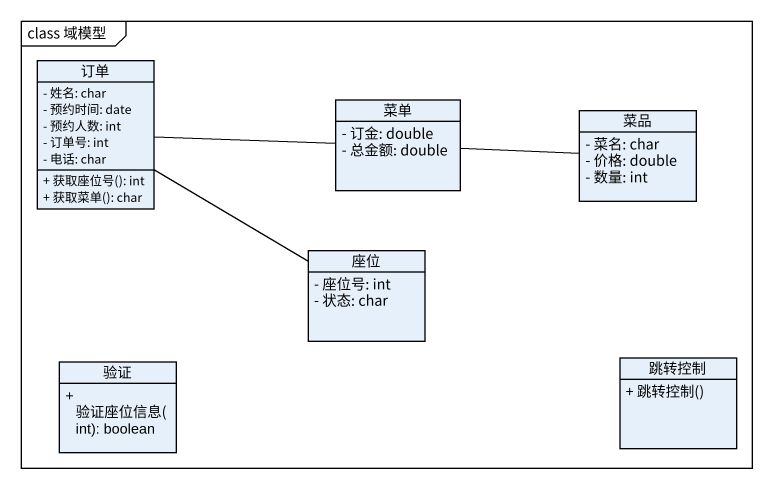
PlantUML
@startuml
mainframe class 域模型
hide circle
hide empty members
skinparam classAttributeIconSize 0
class 订单 {
  - 姓名: char
  - 预约时间: date
  - 预约人数: int
  - 订单号: int
  - 电话: char
  + 获取座位号(): int
  + 获取菜单(): char
}
class 菜单 {
  - 订金: double
  - 总金额: double
}
class 菜品 {
  - 菜名: char
  - 价格: double
  - 数量: int
}
class 座位 {
  - 座位号: int
  - 状态: char
}
class 验证 {
  + 验证座位信息(int): boolean
}
class 跳转控制 {
  + 跳转控制()
}
订单 -right- 菜单
订单 -right- 座位
菜单 -right- 菜品
@enduml
